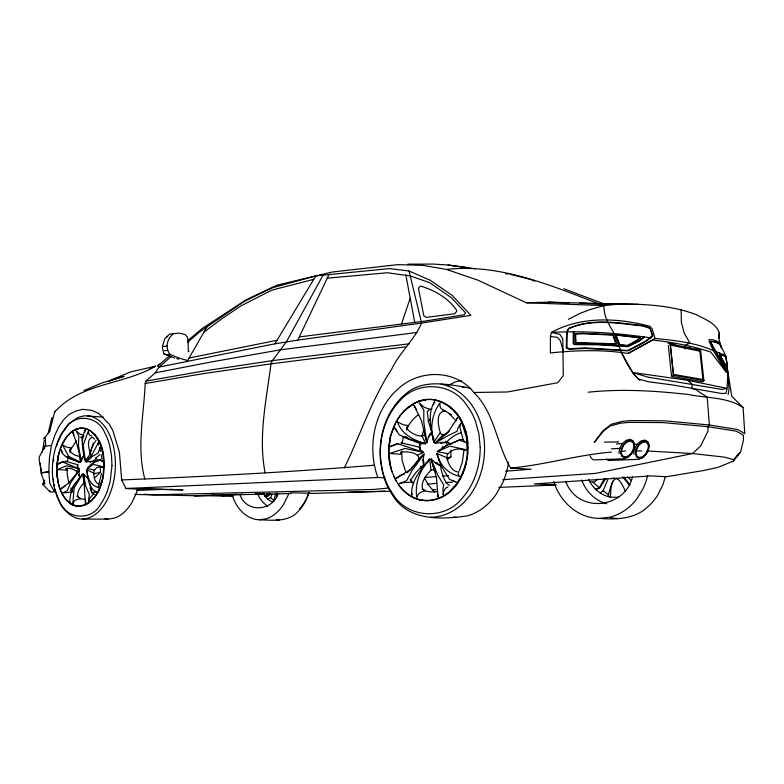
<?xml version="1.0" encoding="UTF-8"?>
<svg xmlns="http://www.w3.org/2000/svg" width="784" height="784" viewBox="0 0 784 784"><rect width="100%" height="100%" fill="white"/><g stroke="black" fill="none" stroke-linecap="round" stroke-linejoin="round"><path stroke-width="1.18" d="M433.866 438.276L433.846 442.254L440.304 432.552C438.295 426.075 435.238 412.09 445.008 410.875L451.408 414.756M726.023 371.881L713.43 350.732C695.085 342.412 674.828 340.511 655.022 338.423L652.278 329.055L649.926 326.311C617.988 317.834 581.248 315.923 551.426 332.426L550.437 336.561L550.388 352.947C576.113 350.272 602.396 349.419 628.062 353.457L652.954 340.031C672.496 342.334 692.105 345.862 710.804 352.094L726.023 371.881L727.964 372.214L731.727 396.214L743.114 407.602L744.8 433.728L737.803 429.544L709.383 424.987L664.332 420.792L630.238 420.557L622.28 421.39L611.275 424.262L602.631 431.092L594.184 442.548L603.533 431.024L610.07 426.026L620.409 423.193L628.807 422.38L662.833 422.576L707.923 426.702L736.352 431.171L743.399 435.306L743.448 440.216L740.547 451.996L733.765 459.728L733.471 461.031L718.085 467.313L703.699 470.498L666.527 476.741L651.19 475.888L534.306 483.944L555.003 484.786M650.72 337.865L643.566 342.863L627.915 350.83L584.933 348.429L569.292 349.331L566.293 348.067L566.646 332.122L568.665 328.349C591.871 318.157 618.194 322.724 642.478 325.585L648.652 327.447L650.357 328.77L652.856 336.022L650.72 337.865C617.861 333.033 584.629 330.564 551.426 332.426L559.835 334.366L562.785 338.894L563.294 375.477L557.796 382.71L507.415 391.98L473.869 392.48C455.965 369.45 419.685 369.166 398.801 388.286C373.841 409.65 366.853 447.36 377.859 477.515L384.954 477.799M573.29 331.985L573.212 343.735L574.613 344.627L598.692 344.774L627.68 346.665L639.626 340.952L644.526 337.061M93.757 462.511L93.796 460.257L97.167 461.423M95.119 477.446L100.372 472.35L100.479 466.245L93.404 464.373L87.259 468.469L94.531 470.106L96.667 467.587L101.822 466.705M668.095 343.108L670.183 343.921L670.428 345.107L673.466 374.409L673.436 375.262L671.555 376.457L668.34 345.489M56.909 469.214C56.654 482.728 60.74 499.859 74.441 505.66C92.012 509.914 101.773 488.559 103.547 474.3C105.654 458.032 103.125 435.414 85.809 428.446C70.56 425.487 60.868 442.509 58.555 455.318M467.274 453.328L466.46 437.198L461.727 422.468L462.246 422.36C478.367 452.476 459.865 507.591 419.371 499.869C410.767 497.624 403.574 491.695 398.448 484.561C401.829 489.412 406.22 493.528 411.375 496.439C425.545 504.886 444.244 499.3 454.132 486.874L454.583 487.109C461.531 477.113 466.549 465.608 467.274 453.328L467.823 453.436M579.699 303.241C618.615 305.26 659.589 300.409 696.731 314.874C705.022 319.411 715.547 323.018 719.251 332.583L719.006 338.933L720.467 345.156L726.16 356.661L729.061 389.54L728.111 394.675M393.872 476.417L396.057 480.729L391.961 471.713L389.521 462.031L388.648 451.8L390.412 436.521L395.744 422.507L401.016 414.432L407.67 407.641L415.04 402.839L404.093 410.973L407.67 407.641L415.04 402.839M79.664 477.338L78.929 475.016L79.341 470.204L68.747 482.973L60.701 488.932L64.876 486.266M102.812 478.377L101.822 482.317C105.144 465.578 105.252 445.332 92.306 432.484C87.926 428.407 81.232 426.839 75.705 429.426C75.244 429.093 67.689 434.718 73.627 430.465M401.604 450.976L402.133 460.335L405.945 472.615M56.997 467.205C56.36 466.784 60.045 446.321 57.438 460.237C56.987 464.157 56.419 468.528 56.987 472.233C57.301 481.719 59.8 491.48 65.719 499.192C78.41 516.068 99.499 498.114 101.371 482.18L99.127 489.637L95.589 495.949L93.198 498.408M69.854 501.985C69.551 491.352 75.832 481.739 82.643 474.104L84.094 482.748C80.742 486.374 76.391 491.833 78.047 497.017L80.625 498.673L85.495 499.565M391.961 471.713C385.307 451.849 389.04 426.496 404.299 410.738M610.344 497.82L611.099 486.56L612.696 481.268M67.071 467.999L67.248 474.849L68.953 483.16M276.517 497.654L276.977 492.96M170.961 356.73L158.995 367.088L155.232 372.831L145.991 381.093L145.187 383.523C143.835 415.157 136.436 447.791 144.824 478.985C221.245 475.731 297.655 471.488 373.899 465.245M61.622 462.403L57.604 464.246L62.259 461.825L79.106 468.891L66.679 465.745L57.35 469.518L66.924 470.175L65.689 468.469L68.894 468.371L71.805 468.783L76.224 470.959L79.106 468.891L77.42 466.5L77.567 464.677L65.474 461.247L67.493 461.462L68.061 458.454M718.634 338.502L719.251 332.583M85.711 500.917L85.427 503.573L83.496 474.075L88.553 478.691M412.021 493.165L411.776 495.145C410.542 480.935 421.312 469.185 429.75 459.052L431.024 470.243C426.329 474.781 420.783 481.886 422.468 488.726C426.173 492.421 432.072 492.107 436.913 491.627M94.09 462.629L94.217 461.619L89.827 461.57L90.425 462.364M275.645 493.303L273.89 500.809L272.626 502.181L267.677 499.369L262.924 493.342M413.697 483.738L410.502 480.259L415.912 472.517L423.546 464.853L422.89 460.306L424.075 454.063C417.255 459.169 413.942 467.293 407.21 472.654M419.44 447.742L420.097 443.313M588.666 479.338C592.322 487.491 599.28 493.959 607.923 496.517C612.255 481.082 615.401 468.303 625.377 491.313M618.919 453.475L619.693 448.399L622.398 443.568L626.249 440.285L630.14 439.324L633.1 440.804L634.442 444.303L633.835 449.036L631.385 453.838L627.661 457.444L623.613 458.767L594.223 459.924A9.408 5.008 86.8 0 1 590.146 455.935M633.658 454.103L634.442 449.065L637.127 444.273L640.92 441.02L644.762 440.069L647.662 441.539L648.956 445.008L648.339 449.693L645.908 454.455L642.223 458.032L638.245 459.346L608.854 460.473M77.42 466.5L77.93 464.304M42.356 451.947L44.286 440.089M377.859 477.515L125.989 488.481L182.819 489.892L125.989 488.481L121.667 479.935L119.403 452.241L112.837 430.524L109.329 424.271L98.941 413.58L91.757 410.346L82.712 409.307L75.685 411.1L69.1 414.452L63.631 419.744L58.878 426.692L54.9 435.149L51.44 445.43L49.519 457.111L48.804 471.449L49.735 483.307L54.488 491.833L50.862 492.107L49.48 491.333L42.699 484.355L44.1 480.161M418.411 459.032L418.783 456.798C414.707 451.721 406.984 451.613 401.055 452.084L400.516 452.691L401.428 454.338L389.677 453.466L405.014 448.438L423.625 452.368L417.411 455.161M101.528 473.605L98.941 483.944M458.356 473.046L458.14 474.251L459.728 476.388C447.831 473.722 439.736 465.039 436.835 453.446L447.027 457.768C448.056 463.716 452.035 472.262 459.11 471.939M440.696 449.673L442.862 448.213L442.166 448.164L442.48 446.576M84.731 432.209L85.25 429.701C80.605 439.491 82.408 451.133 85.397 461.149L90.327 453.662C89.102 448.928 86.103 439.814 91.993 437.345M665.381 476.398L663.068 484.375L657.923 494.831A56.438 49.461 -87.8 0 1 646.937 507.601C634.099 519.233 615.861 519.674 599.574 518.4C577.945 518.391 559.58 501.466 553.749 481.307M58.32 456.268L56.948 468.215M187.033 360.366L178.536 357.945L170.02 354.309C164.777 348.174 167.1 337.796 173.734 333.7L178.958 333.122L185.004 334.494L187.151 336.767L188.14 339.884L188.307 351.477L189.15 351.693M90.023 454.387L91.659 447.586M51.95 417.5L48.255 432.699L49.833 431.033L54.547 412.306L55.468 410.924L55.115 411.943M58.094 456.337L59.261 452.466M403.378 437.345L402.016 443.136L400.889 442.784L418.891 447.066L420.038 449.35L423.625 452.368L397.145 443.499L389.893 446.694L398.654 443.597M89.768 453.72L93.561 444.038L95.991 440.5M438.991 460.747L439.442 459.228M56.585 446.174L57.477 443.293M401.486 324.086L410.199 298.194M607.776 479.71L603.092 490.823L600.172 493.048M421.537 436.6L423.909 429.75M632.619 476.652C624.73 509.277 577.387 513.755 565.705 481.337M44.071 449.114L45.599 444.842L45.374 437.07L49.833 431.033M102.332 459.924L102.028 460.757L103.037 461.845L99.362 459.796L91.405 464.03L87.259 468.469M82.085 475.643L82.643 474.104L74.176 487.766L72.824 503.808L74.196 501.182L75.999 499.839L80.625 498.673L76.754 496.105M308.798 492.862L307.671 495.939A42.336 29.792 -87.4 0 1 306.358 498.859M309.092 492.607L305.633 500.956A45.394 31.899 -87.4 0 1 298.39 511.148C288.728 522.399 272.665 520.233 259.553 519.792C245.588 519.459 235.484 506.915 231.995 494.361M459.424 470.606L462.305 462.148L463.971 450.428L466.343 449.761L449.8 446.145L437.266 451.692L448.027 453.74C451.888 449.35 459.179 447.566 464.491 450.31M69.992 452.241L71.648 447.909L76.43 440.922M433.405 404.769L434.699 401.467C427.025 413.599 431.033 429.24 433.846 442.254C429.926 428.564 431.523 414.54 439.991 402.907L439.961 406.504L441.039 408.572L445.008 410.875L442.813 410.355M57.928 442.156L61.338 434.522M61.446 446.214L60.201 448.948M92.11 446.478L93.453 443.156M267.677 499.369L270.627 497.575L271.95 494.292M344.421 467.793C360.375 435.012 371.42 399.918 391.608 369.284C399.634 352.32 414.226 340.305 421.616 323.067L409.072 270.999L389.481 268.589L315.844 275.88L271.617 287.983L243.128 302.016L199.508 332.034L187.533 342.392M406.396 429.985C408.885 423.791 413.237 418.313 418.705 414.462M604.513 478.416L599.329 487.785L595.34 489.157L596.712 489.569L595.86 489.902M170.059 355.377L158.113 365.687L158.995 367.088L274.9 343.813L297.793 340.109L329.094 274.361M67.042 436.453L71.324 432.102L67.042 436.453L61.564 445.508M78.929 475.016L80.095 477.495M266.629 496.791L264.62 496.223L268.236 495.116L269.284 493.097M278.095 493.714C272.342 511.54 246 513.04 239.963 494.635M94.531 470.106L94.021 471.037C93.492 475.594 94.1 482.611 99.147 484.228M323.224 274.87L286.415 341.765L272.352 360.64L270.999 363.845C266.423 399.86 258.044 436.502 265.1 472.781M187.004 361.649L206.917 326.928M270.186 493.548L269.088 495.459L266.197 496.987M428.025 462.06L429.75 459.052C420.097 469.626 414.589 482.954 416.794 497.477L418.47 494.087L420.469 492.362L425.33 490.872L422.253 489.334M605.875 478.456L599.535 488.236L597.388 489.01M61.907 433.542L68.874 423.977L77.91 417.47L84.368 415.785L103.253 417.098M274.9 343.813L315.844 275.88M78.322 462.472L78.42 461.845L69.815 458.366M721.123 347.449L721.388 347.038C720.427 342.755 714.881 341.383 710.98 341.256L710.539 342.04C715.086 351.506 720.839 360.101 725.817 369.519L727.758 370.489L727.552 372.841M721.26 347.92L721.594 347.439C720.535 343.304 715.145 341.638 711.235 341.638L710.814 342.363C715.449 351.497 720.937 359.983 725.788 369.186L727.719 370.156L727.14 372.547M448.027 453.74L447.154 454.955L447.027 457.768M428.907 436.678L432.19 432.17M84.221 454.563L81.213 461.384L76.969 444.283L72.726 432.131L73.931 434.777M733.471 461.031L739.694 452.858L739.038 453.564M671.555 376.457L702.993 381.837L703.875 380.524L702.934 379.525L699.896 351.203L700.622 350.262L695.976 348.919M98.872 485.129L98.127 486.07L98.686 487.736C90.523 485.276 86.995 477.789 86.975 469.822L93.864 473.213M82.898 456.758L84.349 455.004M428.427 421.204L430.592 418.627M422.89 460.306L423.213 459.924L423.742 461.384M739.694 452.858L733.765 459.728L724.504 457.141L692.517 453.544L646.614 450.957M299.606 508.796L301.517 506.631A42.336 29.792 -87.4 0 0 305.878 499.8M88.974 458.699L86.073 461.933L94.403 461.002L96.216 457.64L99.999 454.583M90.425 457.082L91.875 455.455L90.327 453.662M55.35 411.335C81.144 382.837 123.705 384.797 155.575 366.216L130.869 371.832L113.161 379.103L108.986 381.602M93.521 494.047L89.513 498.487L88.533 501.613L89.298 494.273L85.779 486.501L83.496 474.075L84.133 476.221M449.359 430.965L444.871 434.346L442.98 434.846L435.012 443.254L446.919 442C450.477 437.413 456.121 434.287 461.56 432.474M597.741 479.024L594.331 481.964L589.95 482.033M79.311 478.985L74.235 484.434L70.57 490.421L72.804 491.852L62.563 493.018L67.287 490.725L70.452 483.12L79.341 470.204L76.754 473.967L77.106 472.233L76.224 470.959M431.955 409.042L429.838 409.277L427.27 411.62L428.397 421.488L431.69 431.631L428.838 436.08L426.859 442.646L421.42 420.538L413.825 404.995L416.529 409.728M166.424 337.002L169.599 334.17L173.891 333.425M418.685 401.418C435.914 394.234 455.318 406.19 462.246 422.36C454.367 406.906 436.237 394.587 418.685 401.418L426.761 399.615M43.365 438.805L45.374 437.07M441.725 443.754L440.716 442.744L441.274 442.274M187.611 340.707L202.39 328.349L246.764 299.498L277.046 285.151L332.142 272.028L397.89 264.639L423.193 265.374L446.488 269.441L477.819 280.133L526.387 302.781L604.003 305.584L618.929 304.065L638.764 304.339M157.3 366.001L159.897 363.864M644.007 336.993L639.293 340.795L627.67 346.42L598.643 344.441L574.868 344.284L574.231 343.764L573.947 331.975M447.145 459.816L450.947 456.856L450.908 449.977M167.58 336.454L164.875 338.482L162.357 346.744L166.972 345.95M203.918 332.151L222.117 318.549L241.266 305.701L271.744 290.158L313.767 279.339M96.942 461.6L100.862 459.297M431.024 470.243L433.199 469.41L435.581 472.066M83.829 436.1L81.859 437.354L82.634 445.008M442.166 448.164L447.262 445.145L446.635 442.793L440.716 442.744M655.022 338.423L628.062 353.457M439.834 450.173L437.266 451.692L446.037 445.753L459.297 440.098L466.049 442.666L463.236 440.255L459.836 426.957L460.767 423.291L457.934 428.103L456.945 431.386L447.321 435.992L435.012 443.254L447.644 432.817L457.611 417.617L456.004 419.92L456.033 421.116M450.575 443.979L460.12 439.52L463.501 439.589M390.412 436.521L388.962 446.625M568.361 319.372L580.072 313.335L590.479 309.425L604.003 305.584C603.327 315.981 609.217 324.88 614.137 333.504C620.115 349.546 626.191 366.608 638.431 379.015L648.388 381.739L672.946 385.003L722.054 393.568L726.102 393.215L727.062 388.364L727.964 372.214L727.973 374.683M80.546 428.152L75.705 429.426M80.654 437.472L82.732 436.472M447.811 385.532L455.504 381.867L461.443 380.583M448.007 486.952L445.812 487.971L444.107 490.47L443.127 494.518L442.96 488.648L443.685 484.992L437.707 474.957L431.171 458.993L436.061 463.462L440.892 466.411L441.118 470.018L443.852 478.152L446.184 483.003L449.408 485.345M84.035 390.53L102.165 382.847L124.127 376.33L110.828 380.309M450.741 407.278L450.251 407.455L454.083 410.385L453.544 410.542L457.131 413.981L456.611 414.138L459.865 417.99L459.346 418.137L464.265 427.074L463.716 427.143L465.863 432.033L465.324 432.062M94.786 434.395L99.98 442.774L102.41 449.82L102.812 453.681M149.793 368.088L155.575 366.216M446.733 458.228L450.947 456.856M79.37 456.19L80.517 462.246L68.669 456.376L62.544 444.959L66.758 447.213L71.648 447.909L69.649 449.448L69.766 451.016C72.304 453.867 76.185 456.768 80.203 455.965M49.48 491.333L50.548 491.049M404.377 474.193L401.379 474.967L396.008 478.397L410.444 469.547L424.075 454.063L411.874 470.782L406.631 480.641L399.262 483.64L402.976 482.67L412.031 482.15L410.15 479.328M420.038 449.35L420.175 447.713M422.076 436.08L425.722 443.773C413.638 440.177 401.918 434.659 397.351 421.782L402.996 424.673L408.395 425.634L406.622 427.564L406.739 428.662C410.875 433.003 417.745 437.384 423.977 435.492L424.654 433.503L426.859 442.646L423.772 422.057L423.86 409.983L418.95 402.741L424.497 407.415L429.838 409.277M93.551 473.791L100.372 472.35M155.232 372.831L211.994 361.836L280.417 349.811L416.833 332.504M102.136 467.489L103.086 467.303L100.411 466.215M42.699 484.355L44.982 483.914L40.954 472.948L40.141 463.373M51.44 445.43L45.835 446.194L45.599 444.842L39.249 457.003L39.2 460.081L41.856 472.86L48.804 471.449L48.931 471.939L41.856 472.86M86.74 477.554L86.524 477.025L87.318 476.878M145.991 381.093L204.761 370.832L272.352 360.64L409.268 343.784M145.187 383.523L203.928 373.537L270.999 363.845L405.544 346.861M56.428 493.783A52.763 31.772 -86.7 0 0 59.917 502.27C64.239 510.825 72.148 518.988 82.34 519.067L108.182 519.135L114.768 518.028A51.058 31.409 -86.7 0 0 132.251 501.858L136.406 492.969A50.656 31.164 -86.7 0 0 137.876 488.628M473.869 392.48C494.851 413.08 496.38 443.773 510.6 468.077C544.537 465 577.583 454.847 611.412 452.094M436.061 463.462L435.786 462.785L437.08 462.589M259.553 519.792L266.168 518.812A45.678 31.634 -87.3 0 0 283.543 504.377L287.601 496.448A45.325 31.399 -87.3 0 0 288.816 493.195M277.026 340.295L189.101 357.994M297.793 340.109L421.616 323.067L470.861 315.344L452.035 295.245L430.063 280.221L409.072 270.999M470.88 388.531A65.16 51.724 -86.5 0 0 466.147 387.404C445.9 383.817 421.429 379.064 404.701 394.822C391.549 405.936 383.856 422.341 381.151 439.138A68.473 53.508 -86.4 0 0 380.377 459.336L382.543 472.468L384.385 478.75A68.198 53.283 -86.4 0 0 392.853 495.635C408.552 521.144 441.284 519.616 467.156 515.901A65.64 52.097 -86.5 0 0 495.762 494.91L502.387 483.365A65.131 51.705 -86.6 0 0 508.571 462.286M299.312 336.914L423.536 321.313L464.285 314.756L465.5 312.826L451.398 297.695L429.593 282.642L410.257 275.919L387.365 272.754L327.271 278.183M62.416 462.09L67.493 461.462M599.574 518.4L609.893 517.156A57.007 49.441 -87.6 0 0 636.726 499.016L642.87 489.04A56.566 49.069 -87.6 0 0 647.653 475.437M170.02 354.309L166.188 354.76L163.768 353.79L162.386 347.665M446.488 269.441C499.261 263.346 550.368 285.249 598.535 303.702M588.265 392.216C621.565 388.648 655.316 390.814 688.519 394.499C706.619 398.36 727.356 396.782 743.114 407.602M388.178 488.04L373.586 489.461L153.184 494.831L144.668 494.292M427.074 484.267L436.806 483.326M618.762 497.183L612.412 497.281L607.923 496.517M621.291 451.359L625.789 450.967M82.34 519.067C89.856 518.988 96.481 514.422 101.214 508.894A52.469 31.576 -86.7 0 0 108.594 497.066C115.895 480.641 117.267 461.747 112.935 444.342A52.763 31.742 -86.7 0 0 107.633 430.955C103.449 423.497 96.559 416.539 87.622 415.775M164.444 350.664L167.678 350.399M424.389 477.544L436.512 476.603M442.578 476.123L448.634 475.653M505.631 471.204L531.101 469.214L510.6 468.077M396.822 430.955L394.499 427.633L399.232 434.875L411.512 439.804L425.722 443.773L419.783 443.46L402.349 436.737M502.848 479.69L595.252 473.409L692.517 453.544L700.661 445.978L708.04 431.053L707.923 426.702L709.383 424.987L707.158 397.096L695.79 389.726L691.782 388.403L692.399 384.513L687.676 380.309L632.384 372.449L648.397 377.231L721.927 389.413L727.062 388.364L687.676 380.309M430.916 517.205C442.627 517.136 453.799 511.805 462.305 503.945A67.796 52.92 -86.4 0 0 474.33 488.501C485.874 467.783 487.717 442.058 479.543 419.832A68.179 53.204 -86.5 0 0 469.998 402.594C462.825 393.431 452.691 386.277 441.098 384.209M616.332 443.92L622.398 443.568M633.482 444.479L637.127 444.273M611.432 448.86L619.693 448.399M556.248 484.953L498.81 487.413M624.084 457.601L627.661 457.444M121.667 479.935L144.824 478.985M91.61 492.352L95.276 492.195M136.847 490.431L161.298 489.402M242.442 494.292L212.229 495.39L232.172 495.841M255.741 493.812L264.198 493.508M213.954 495.096L194.422 495.743L134.917 494.43M222.489 494.812L237.131 494.332M255.437 493.724L261.542 493.528M384.934 491.166L314.972 493.401L290.786 492.773M432.347 489.726L435.992 489.618M526.387 302.781L548.359 302.154L618.929 304.065L609.158 303.869M446.527 482.385L452.437 482.219M290.923 493.528L194.422 495.743L233.446 495.968M347.635 492.234L391.187 491.235M618.723 441.931L604.337 442.137M170.157 489.304L172.568 489.285M407.915 264.149L433.719 264.09L448.125 265.021L466.245 267.462M636.814 450.957L641.714 450.957M579.837 303.261L605.493 303.79M466.46 437.198L467.029 437.217M548.359 302.154L568.861 303.006M462.54 387.257L466.147 387.404M388.648 451.8L390.638 467.039M617.87 518.577L610.746 517.91M425.624 463.06L426.839 463.138L426.868 463.834M276.242 519.674L279.535 519.91M78.42 461.845L80.517 462.246C73.324 459.708 62.965 458.15 60.721 449.467L62.367 452.064M221.95 495.792L224.244 495.978M467.176 442.509L467.754 442.558M550.437 336.561L557.248 337.296L560.256 340.521L563.392 351.379M505.553 273.753L507.944 274.037M510.335 274.312L530.366 279.369L534.678 281.221M453.858 517.038L456.249 517.342M442.98 434.846L441.431 434.463L440.304 432.552M448.125 265.021L475.222 268.745M467.45 447.899L468.028 447.987M104.948 518.606L108.182 519.135M673.466 374.409L702.934 379.525M466.637 458.758L467.186 458.856M670.428 345.107L699.896 351.203M669.242 343.343L674.955 344.539M687.666 347.185L690.038 347.684M176.753 358.67L178.742 359.15M83.829 435.198L79.929 434.091L75.832 430.455L78.88 436.12L78.459 445.488L81.213 461.384L81.095 457.807M466.108 464.167L465.578 464.02L464.589 469.312L464.059 469.126L462.648 474.232L462.119 474.046L460.316 478.867L459.816 478.661L457.621 483.169L450.859 490.323M453.123 481.013L456.268 482.052L449.575 479.367L441.088 465.794L436.835 453.446L437.844 455.288M174.714 358.102L163.768 353.79M716.096 351.614L724.534 355.123L726.16 356.661M606.689 503.789C595.076 500.692 585.697 491.245 581.718 480.033M563.765 288.718L603.376 303.673M613.196 477.848L615.254 478.661M425.065 465.088L424.203 464.736L423.213 459.924M91.816 436.061L89.797 435.208L88.612 433.64L88.367 430.886L83.241 445.204L85.397 461.149M405.112 436.502L407.553 437.55M435.786 462.785L441.02 465.529M86.524 477.025L88.494 478.083M66.464 456.562L69.061 458.032M66.924 456.484L68.384 457.317M95.432 491.411L96.54 492.078C88.563 488.471 87.671 477.436 86.975 469.822M94.619 494.39L91.806 492.715L89.876 483.561M446.439 441.588L450.869 444.254L446.067 441.02M603.092 490.823L608.776 494.822M432.347 435.659L433.395 436.423M65.523 499.036L72.089 504.631L79.331 506.454M267.56 506.219L263.316 502.72L259.71 498.065L257.368 493.391M593.096 482.219L599.329 487.785M95.472 457.993L98.01 460.286M449.193 413.629L454.583 419.283M92.816 437.492L94.57 439.226M270.627 497.575L273.89 500.809M627.651 476.819L631.228 480.572M266.805 493.616L268.236 495.116M639.842 380.505L633.247 373.537L621.183 352.134M622.751 476.878L629.444 485.208M434.65 492.117L428.877 485.521L424.693 478.475M427.603 500.858L427.319 500.535C420.322 500.947 413.433 498.31 407.758 494.136M624.103 477.015L629.983 485.227M98.461 445.087L97.873 444.205L98.529 442.47L92.336 454.073L86.073 461.933L92.198 456.523L98.137 453.064L100.283 446.88L99.989 449.673L100.803 451.574M395.94 480.572L398.566 484.718M421.518 443.332L421.772 443.764L420.057 444.214L419.479 446.586L420.43 449.252M70.952 488.079L72.344 490.902M713.43 350.732L709.216 341.618L709.118 339.511L713.822 339.972L719.418 342.363L720.467 345.156M89.925 487.981L92.238 493.234M434.277 470.126L431.171 458.993L436.512 477.946L437.972 497.085L437.776 493.646M79.066 474.722L79.37 475.859M719.31 352.741L720.388 357.455L725.484 365.775L727.346 366.951L727.366 368.627M719.467 352.82L720.506 357.386L725.465 365.56L727.327 366.726L727.327 368.294M54.106 484.198L54.508 486.158M405.818 274.831L414.736 322.42M420.616 466.323L421.018 468.509M57.81 480.073L56.987 472.233M53.42 479.132L53.694 481.16M101.401 455.043L101.822 458.669M77.489 465.235L77.596 466.431M681.11 309.543L681.423 322.596L684.246 333.141L689.861 343.02L685.118 345.342L685.157 348.9M727.17 365.648L727.18 366.824M727.209 365.863L727.219 367.147M610.53 460.022A9.33 4.89 86.8 0 1 606.375 459.052M53.469 461.335A52.969 31.909 -86.7 0 1 53.714 459.248M56.066 492.636A52.763 31.772 -86.7 0 1 55.105 489.098M567.057 334.043L567.008 347.645L569.272 348.743L584.903 347.88L627.896 350.458L646.036 340.864L652.415 335.532L650.23 329.025L648.613 327.79L642.596 325.938C618.262 323.498 591.832 318.196 568.684 328.78L567.028 332.112L567.057 334.043M480.22 447.527C480.229 458.934 478.005 470.341 473.379 480.778A63.426 49.47 -86.5 0 1 463.158 497.036C445.861 520.615 407.406 518.92 392.568 493.606A64.121 50 -86.4 0 1 384.464 477.436C377.682 457.258 379.397 434.375 389.256 415.481A66.14 51.617 -86.5 0 1 399.732 400.918C417.01 380.554 451.408 382.308 466.294 404.573A64.112 49.99 -86.4 0 1 475.388 421.057L478.936 433.895L480.22 447.527M111.985 465.676L110.181 481.396L107.339 491.156A49.059 29.478 -86.7 0 1 101.028 503.602C92.071 521.703 65.503 519.684 59.016 500.711A49.598 29.802 -86.7 0 1 54.41 488.099C50.725 472.154 52.028 455.004 58.428 439.912A51.146 30.752 -86.7 0 1 65.003 428.711C74.402 413.05 98.02 415.785 104.586 432.484A49.588 29.802 -86.7 0 1 109.642 445.292L111.485 455.2L111.985 465.676M621.251 448.84L620.644 453.25L621.888 456.484L624.632 457.758L628.19 456.719L631.62 453.603L633.952 449.232L634.57 444.851L633.354 441.608L630.63 440.294L627.063 441.314L623.603 444.44L621.251 448.84M621.869 448.781L621.31 452.77L622.457 455.759L624.975 456.925L628.2 455.994L631.257 453.201L633.345 449.301L633.913 445.322L632.796 442.333L630.287 441.127L627.053 442.049L623.966 444.851L621.869 448.781M635.991 449.506L635.373 453.877L636.569 457.082L639.264 458.346L642.772 457.317L646.153 454.22L648.476 449.889L649.103 445.547L647.927 442.323L645.252 441.029L641.733 442.039L638.323 445.145L635.991 449.506M636.588 449.448L636.03 453.407L637.137 456.357L639.607 457.523L642.782 456.592L645.8 453.818L647.878 449.957L648.446 446.018L647.359 443.048L644.899 441.862L641.724 442.774L638.676 445.547L636.588 449.448M456.602 311.297L454.808 313.747L426.202 317.373L423.85 315.864L418.45 288.345L420.293 286.013C434.238 290.06 448.134 297.92 456.533 310.131L456.602 311.297M640.597 337.679L637.872 340.099L627.631 345.764L619.527 344.989L615.636 334.729L640.597 337.679M639.94 337.835L637.529 339.933L627.612 345.47L619.664 344.588L616.106 335.111L639.94 337.835M418.97 401.163L414.765 403.084L418.97 401.163M584.256 333.759L575.662 334.013L575.74 342.471L615.94 343.853L612.784 335.15L584.256 333.759M583.012 333.337L575.191 333.621L575.74 343.108L616.606 344.225L613.157 334.69L583.012 333.337M703.875 380.524L673.436 375.262L670.183 343.921L700.622 350.262L703.875 380.524M724.602 355.936L720.408 354.29L720.976 357.122L725.416 364.962L727.121 366.02L726.131 357.465L724.602 355.936M724.622 356.142L720.584 354.593L721.094 357.063L725.386 364.697L727.042 365.628L726.121 357.71L724.622 356.142"/></g></svg>
